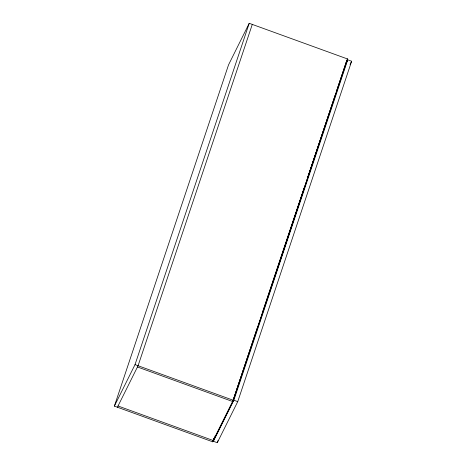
<?xml version="1.0" encoding="UTF-8"?>
<svg xmlns="http://www.w3.org/2000/svg" width="466" height="466" viewBox="0 0 466 466"><rect width="100%" height="100%" fill="white"/><g stroke="black" fill="none" stroke-linecap="round" stroke-linejoin="round"><path stroke-width="0.7" d="M114.362 406.119L228.567 64.791L249.228 23.3L347.589 58.99L233.384 400.317L212.723 441.809L114.362 406.119L135.024 364.628L249.228 23.3M252.281 24.407L138.076 365.74L117.415 407.226M213.311 439.706L212.618 441.774L233.28 400.282L347.49 58.955M212.723 441.809L213.929 438.459M214.273 437.772L213.341 440.568L118.032 405.985M345.498 64.302L347.735 59.811L351.638 61.227L237.742 401.628L217.29 442.7L213.387 441.285L215.234 435.762M217.29 442.7L217.983 440.626M232.662 401.529L257.115 328.437M262.195 313.263L304.187 187.763M307.875 176.73L335.101 95.367M336.254 91.919L346.64 60.889M346.786 60.796L232.761 401.564L137.458 366.981M213.387 441.285L233.845 400.212L347.735 59.811M346.972 60.236L347.589 58.99M350.042 64.436L351.638 61.227M233.845 400.212L237.742 401.628M135.024 364.628L233.384 400.317"/></g></svg>
